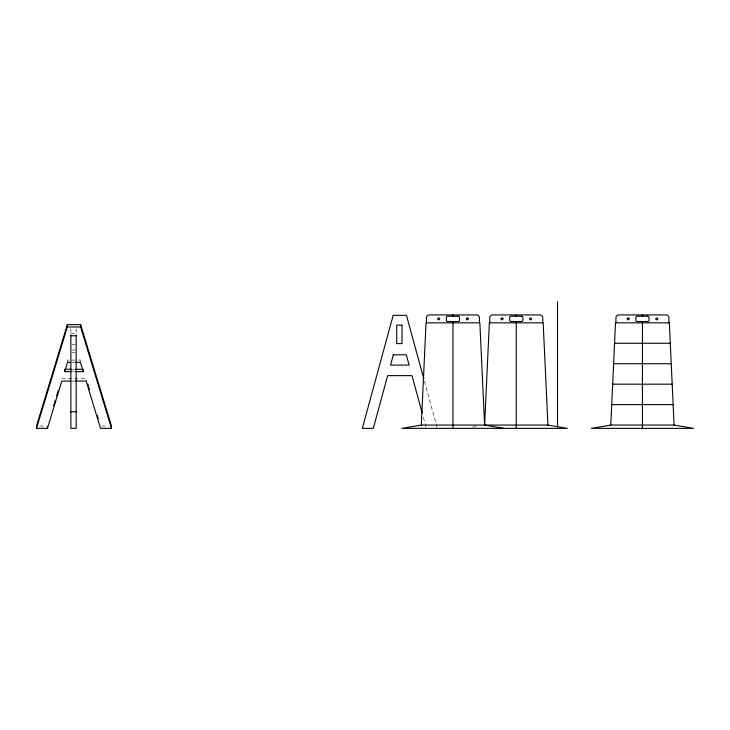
<?xml version="1.0" encoding="UTF-8"?>
<svg xmlns="http://www.w3.org/2000/svg" width="730" height="730" viewBox="0 0 730 730"><rect width="100%" height="100%" fill="white"/><g stroke="black" fill="none" stroke-linecap="round" stroke-linejoin="round"><path stroke-width="0.55" stroke-dasharray="3.65 2.74" d="M472.748 427.068L478.141 426.156M70.874 333.446L76.148 333.446M71.923 344.332L75.09 344.332M71.923 350.008L75.09 350.008M71.923 352.344L75.09 352.344M71.823 362.399L73.986 362.399M72.343 369.28L74.533 369.28M72.343 371.616L74.533 371.616M61.813 378.742L86.149 378.742L86.149 381.078M71.768 381.078L73.986 381.078M39.785 426.019L46.346 426.019M101.625 426.019L108.186 426.019M424.44 381.17L435.81 422.871M436.111 423.966L437.005 427.26M423.373 417.368L426.074 427.26M80.473 361.615L80.473 360.063L67.498 360.063L67.498 362.399M76.148 328.829L76.148 334.395M70.874 328.829L70.874 334.395"/><path stroke-width="1.09" d="M421.301 425.061L547.92 425.061L567.338 428.355L401.883 428.355L421.301 425.061L426.046 322.833L479.865 322.833L484.611 425.061L504.029 428.355M484.611 425.061L489.355 322.833L543.175 322.833L547.92 425.061M610.773 425.061L615.518 322.833L669.337 322.833L674.082 425.061L693.5 428.355L591.355 428.355L610.773 425.061L674.082 425.061M75.09 381.078L86.149 381.078L100.53 428.355L111.462 428.355L111.462 426.019L80.638 324.649L67.324 324.649L36.5 426.019L36.5 428.355L47.441 428.355L61.813 381.078L70.664 381.078M36.5 428.355L67.324 326.985L67.324 324.649M53.646 405.606L55.279 400.232M56.584 395.934L58.217 390.568M71.248 371.616L64.687 371.616L67.498 362.399L70.737 362.399M67.324 326.985L80.638 326.985L111.462 428.355M70.874 335.782L76.148 335.782M614.569 343.273L670.286 343.273M75.062 362.399L80.473 362.399L83.275 371.616L75.619 371.616M613.62 363.723L671.235 363.723M71.248 369.28L64.687 369.28L64.687 371.616M75.619 369.28L83.275 369.28M612.671 384.172L672.184 384.172M611.722 404.612L673.133 404.612M70.874 411.793L76.148 411.793M87.782 384.117L89.416 389.491M97.263 415.279L98.24 418.5M423.838 378.97L406.482 315.323L393.169 315.323L362.345 428.355L373.285 428.355L387.657 375.64L411.994 375.64L422.177 412.979M668.926 322.833L668.926 317.559A2.966 2.966 0 0 0 666.289 314.922L618.565 314.922A2.966 2.966 0 0 0 615.928 317.559L615.928 322.833M642.427 314.922L642.427 316.236M642.427 321.51L642.427 428.355M557.519 301.645L557.519 427.223M542.764 322.833L542.764 317.559A2.966 2.966 0 0 0 540.127 314.922L492.403 314.922A2.966 2.966 0 0 0 489.766 317.559L489.766 322.833M516.265 314.922L516.265 316.236M516.265 321.51L516.265 428.355M479.455 322.833L479.455 317.559A2.966 2.966 0 0 0 476.818 314.922L429.094 314.922A2.966 2.966 0 0 0 426.457 317.559L426.457 322.833M452.956 314.922L452.956 316.236M452.956 321.51L452.956 428.355M83.275 370.055L83.275 371.616M80.638 324.649L80.638 326.985M76.148 335.125L76.148 428.355L70.874 428.355L70.874 335.125M47.441 426.795L47.441 428.355M393.342 354.807L390.532 365.091L409.119 365.091L406.318 354.807L393.342 354.807M439.642 318.554L439.259 319.731L438.018 319.731L437.635 318.554L438.639 317.824L439.642 318.554M468.277 318.554L467.893 319.731L466.652 319.731L466.269 318.554L467.273 317.824L468.277 318.554M502.952 318.554L502.568 319.731L501.327 319.731L500.944 318.554L501.948 317.824L502.952 318.554M531.586 318.554L531.203 319.731L529.962 319.731L529.578 318.554L530.582 317.824L531.586 318.554M629.114 318.554L628.731 319.731L627.49 319.731L627.106 318.554L628.11 317.824L629.114 318.554M657.748 318.554L657.365 319.731L656.124 319.731L655.741 318.554L656.745 317.824L657.748 318.554M458.23 316.236L447.682 316.236A1.296 1.296 0 0 0 446.358 317.559L446.358 320.196A1.296 1.296 0 0 0 447.682 321.51L458.23 321.51A1.296 1.296 0 0 0 459.544 320.196L459.544 317.559A1.296 1.296 0 0 0 458.23 316.236M521.539 316.236L510.991 316.236A1.296 1.296 0 0 0 509.668 317.559L509.668 320.196A1.296 1.296 0 0 0 510.991 321.51L521.539 321.51A1.296 1.296 0 0 0 522.862 320.196L522.862 317.559A1.296 1.296 0 0 0 521.539 316.236M647.702 316.236L637.153 316.236A1.296 1.296 0 0 0 635.83 317.559L635.83 320.196A1.296 1.296 0 0 0 637.153 321.51L647.702 321.51A1.296 1.296 0 0 0 649.025 320.196L649.025 317.559A1.296 1.296 0 0 0 647.702 316.236M401.993 325.133L396.719 325.133L396.719 343.602L401.993 343.602L401.993 325.133"/></g></svg>
